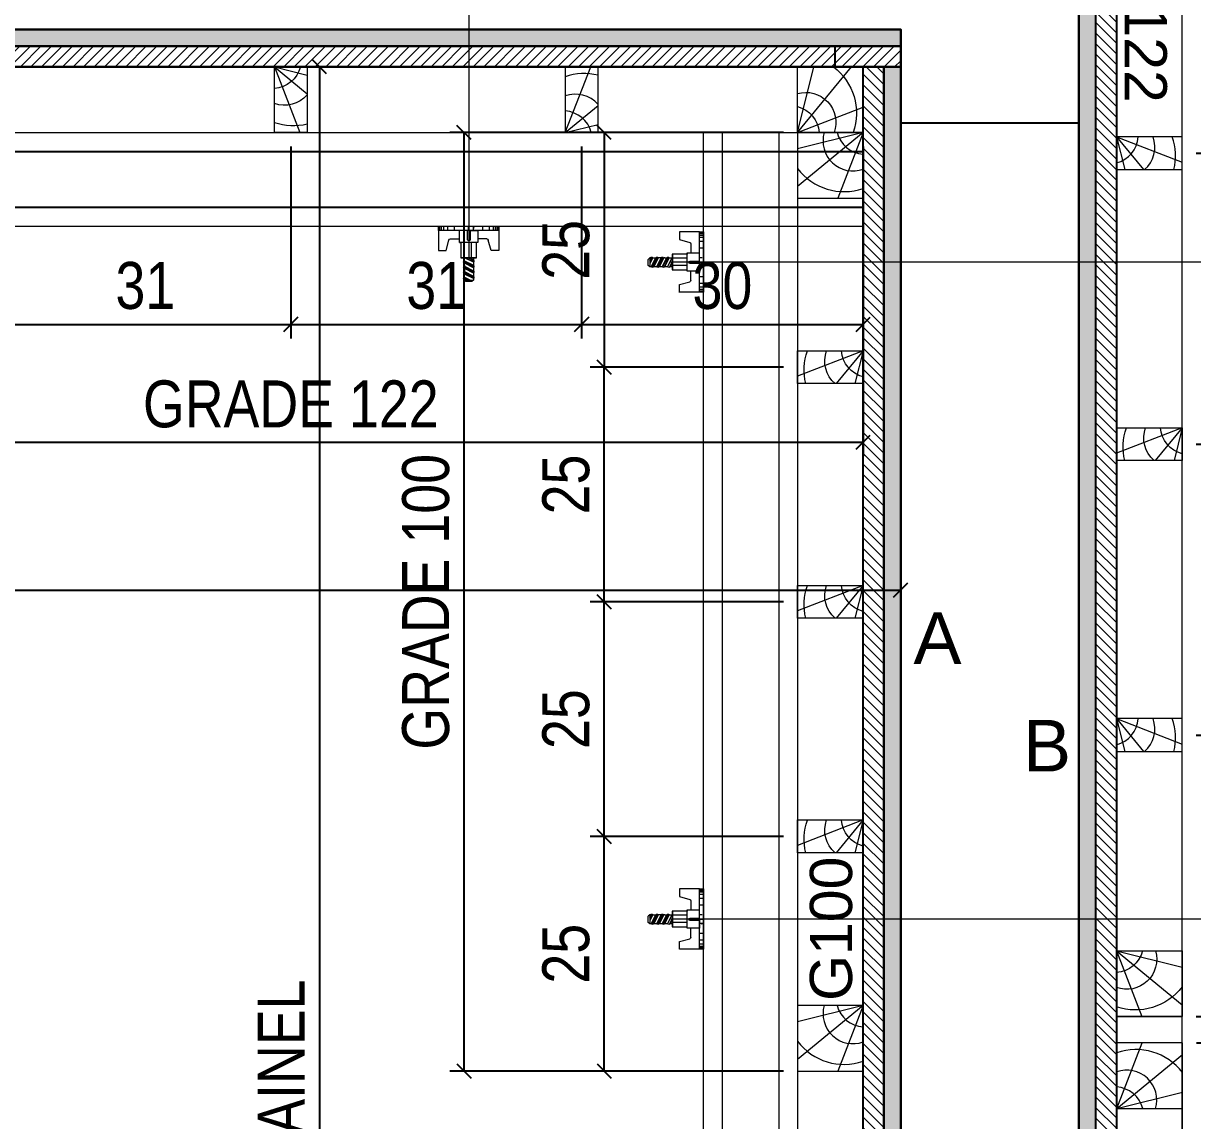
# Model space of a CAD drawing. Extents: x 2102 to 8383, y -13264 to 2718.
# Drawn here: x 4491.3 to 4740.5, y -122.3 to 111.5 of the extents above; entities that cross this region are included whole.
import ezdxf
from ezdxf.enums import TextEntityAlignment as Align

# ---------------------------------------------------------------- set-up
doc = ezdxf.new("R2010")
doc.units = 0
for name, color, linetype, lineweight in [('CONCRETO', 251, 'Continuous', 25), ('Hachura', 251, 'Continuous', 9), ('Madeira', 126, 'Continuous', 18), ('Perfil Metálico', 224, 'Continuous', 18), ('Texto Seção', 7, 'Continuous', 15)]:
    doc.layers.add(name, color=color, linetype=linetype, lineweight=lineweight)
for name, color, linetype in [('COTA', 241, 'Continuous'), ('MEIO_PONT', 93, 'Continuous'), ('Painéis', 200, 'Continuous'), ('SARRAFO', 251, 'Continuous'), ('TEXTO_GERAL', 7, 'Continuous')]:
    doc.layers.add(name, color=color, linetype=linetype)
doc.styles.add('ARIAL', font='arial.ttf')
doc.styles.add('COTA TECNICA 2X', font='techl___.ttf', dxfattribs={"height": 10})
doc.styles.add('SANSSERIF', font='sas_____.pfb')
doc.dimstyles.new('SECAO PILAR', dxfattribs={"dimtxt": 10, "dimasz": 3, "dimexe": 3, "dimexo": 3, "dimgap": 3, "dimtad": 1, "dimdec": 1, "dimlfac": 0.5, "dimzin": 12, "dimdsep": 46, "dimtxsty": 'COTA TECNICA 2X', "dimblk1": 'OBLIQUE', "dimblk2": 'OBLIQUE', "dimsah": 1, "dimcen": 0.9, "dimclrd": 256, "dimclre": 256, "dimclrt": 256, "dimadec": 1, "dimazin": 3, "dimtfac": 1, "dimtdec": 1, "dimtmove": 0, "dimatfit": 3, "dimfxl": 1, "dimtolj": 1, "dimtzin": 12, "dimarcsym": 0})
pattern_1 = [(315, (28258.4976, -9206.6914), (1.12253202, 1.12253202), [])]

# ---------------------------------------------------------------- blocks, each defined once
blk = doc.blocks.new('_Oblique')
at = {"color": 0, "linetype": 'ByBlock', "lineweight": -2}
blk.add_line((-0.5, -0.5), (0.5, 0.5), dxfattribs=at)
blk = doc.blocks.new('*D1209')
at = {"layer": 'COTA', "lineweight": -2, "transparency": 16777216}
for p, q in [((4018.28, 99.26), (4018.28, -12.23)), ((4678.28, 99.26), (4678.28, -12.23)), ((4018.28, -9.23), (4678.28, -9.23))]:
    blk.add_line(p, q, dxfattribs=at)
at = {"layer": 'Defpoints', "color": 0, "transparency": 16777216}
for p in [(4018.28, 102.26), (4678.28, 102.26), (4678.28, -9.23)]:
    blk.add_point(p, dxfattribs=at)
at = {"layer": 'COTA', "lineweight": -2, "transparency": 16777216, "xscale": 3, "yscale": 3, "zscale": 3, "rotation": 180}
blk.add_blockref('_Oblique', (4018.28, -9.23), dxfattribs=at)
at = {"layer": 'COTA', "lineweight": -2, "transparency": 16777216, "xscale": 3, "yscale": 3, "zscale": 3}
blk.add_blockref('_Oblique', (4678.28, -9.23), dxfattribs=at)
at = {"layer": 'COTA', "transparency": 16777216, "insert": (4267.28, -1.01), "char_height": 10, "attachment_point": 5, "style": 'COTA TECNICA 2X'}
blk.add_mtext('\\A1;330 PAINEL', dxfattribs=at)
blk = doc.blocks.new('*D1210')
at = {"layer": 'COTA', "lineweight": -2, "transparency": 16777216}
for p, q in [((4727.28, 148.26), (4862.36, 148.26)), ((4859.36, -349.74), (4859.36, 148.26)), ((4727.32, -349.74), (4862.36, -349.74))]:
    blk.add_line(p, q, dxfattribs=at)
at = {"layer": 'Defpoints', "color": 0, "transparency": 16777216}
for p in [(4724.28, 148.26), (4859.36, 148.26), (4724.32, -349.74)]:
    blk.add_point(p, dxfattribs=at)
at = {"layer": 'COTA', "lineweight": -2, "transparency": 16777216, "xscale": 3, "yscale": 3, "zscale": 3}
for p, rotation in [((4859.36, 148.26), 90), ((4859.36, -349.74), 270)]:
    blk.add_blockref('_Oblique', p, dxfattribs=dict(at, rotation=rotation))
at = {"layer": 'COTA', "transparency": 16777216, "insert": (4851.25, -100.74), "char_height": 10, "attachment_point": 5, "rotation": 90, "style": 'COTA TECNICA 2X'}
blk.add_mtext('\\A1;249 PAINEL', dxfattribs=at)
blk = doc.blocks.new('*D1211')
at = {"layer": 'COTA', "lineweight": -2, "transparency": 16777216}
for p, q in [((4675.28, 102.26), (4551.41, 102.26)), ((4554.41, 102.26), (4554.41, -349.74)), ((4675.28, -349.74), (4551.41, -349.74))]:
    blk.add_line(p, q, dxfattribs=at)
at = {"layer": 'Defpoints', "color": 0, "transparency": 16777216}
for p in [(4678.28, 102.26), (4554.41, -349.74), (4678.28, -349.74)]:
    blk.add_point(p, dxfattribs=at)
at = {"layer": 'COTA', "lineweight": -2, "transparency": 16777216, "xscale": 3, "yscale": 3, "zscale": 3}
for p, rotation in [((4554.41, 102.26), 90), ((4554.41, -349.74), 270)]:
    blk.add_blockref('_Oblique', p, dxfattribs=dict(at, rotation=rotation))
at = {"layer": 'COTA', "transparency": 16777216, "insert": (4546.3, -123.74), "char_height": 10, "attachment_point": 5, "rotation": 90, "style": 'COTA TECNICA 2X'}
blk.add_mtext('\\A1;226 PAINEL', dxfattribs=at)
blk = doc.blocks.new('PONTALETE')
at = {"layer": 'Madeira'}
for q in [(2.71, 7), (7, 5.76), (7, 1.74)]:
    blk.add_line((0, 0), q, dxfattribs=at)
blk.add_lwpolyline([(0, 0), (7, 0), (7, 7), (0, 7)], close=True, dxfattribs=at)
for centre, radius, start, end in [((2.04, 0.06), 6.23, 37.2818, 109.0913), ((1.09, 0.9), 3.19, 343.603, 109.9847), ((-0.21, -0.78), 3.09, 14.6322, 86.0383)]:
    blk.add_arc(centre, radius, start, end, dxfattribs=at)
blk = doc.blocks.new('MEIO PONTALETE')
at = {"layer": 'Madeira'}
for q in [(2.71, 7), (3.5, 2.88), (3.5, 0.87)]:
    blk.add_line((0, 0), q, dxfattribs=at)
blk.add_lwpolyline([(0, 0), (3.5, 0), (3.5, 7), (0, 7)], close=True, dxfattribs=at)
for centre, radius, start, end in [((2.04, 0.06), 6.23, 76.4499, 109.0913), ((1.09, 0.9), 3.19, 40.9063, 109.9847), ((-0.21, -0.78), 3.09, 14.6322, 86.0383)]:
    blk.add_arc(centre, radius, start, end, dxfattribs=at)
blk = doc.blocks.new('*D529')
at = {"layer": 'COTA', "lineweight": -2, "transparency": 16777216}
for p, q in [((4486.28, 85.26), (4486.28, 44.39)), ((4548.28, 85.26), (4548.28, 44.39)), ((4486.28, 47.39), (4548.28, 47.39))]:
    blk.add_line(p, q, dxfattribs=at)
at = {"layer": 'Defpoints', "color": 0, "transparency": 16777216}
for p in [(4486.28, 88.26), (4548.28, 88.26), (4548.28, 47.39)]:
    blk.add_point(p, dxfattribs=at)
at = {"layer": 'COTA', "lineweight": -2, "transparency": 16777216, "xscale": 3, "yscale": 3, "zscale": 3, "rotation": 180}
blk.add_blockref('_Oblique', (4486.28, 47.39), dxfattribs=at)
at = {"layer": 'COTA', "lineweight": -2, "transparency": 16777216, "xscale": 3, "yscale": 3, "zscale": 3}
blk.add_blockref('_Oblique', (4548.28, 47.39), dxfattribs=at)
at = {"layer": 'COTA', "transparency": 16777216, "insert": (4517.28, 55.61), "char_height": 10, "attachment_point": 5, "style": 'COTA TECNICA 2X'}
blk.add_mtext('\\A1;31', dxfattribs=at)
blk = doc.blocks.new('*D530')
at = {"layer": 'COTA', "lineweight": -2, "transparency": 16777216}
for p, q in [((4548.28, 85.26), (4548.28, 44.39)), ((4610.28, 85.26), (4610.28, 44.39)), ((4548.28, 47.39), (4610.28, 47.39))]:
    blk.add_line(p, q, dxfattribs=at)
at = {"layer": 'Defpoints', "color": 0, "transparency": 16777216}
for p in [(4548.28, 88.26), (4610.28, 88.26), (4610.28, 47.39)]:
    blk.add_point(p, dxfattribs=at)
at = {"layer": 'COTA', "lineweight": -2, "transparency": 16777216, "xscale": 3, "yscale": 3, "zscale": 3, "rotation": 180}
blk.add_blockref('_Oblique', (4548.28, 47.39), dxfattribs=at)
at = {"layer": 'COTA', "lineweight": -2, "transparency": 16777216, "xscale": 3, "yscale": 3, "zscale": 3}
blk.add_blockref('_Oblique', (4610.28, 47.39), dxfattribs=at)
at = {"layer": 'COTA', "transparency": 16777216, "insert": (4579.28, 55.61), "char_height": 10, "attachment_point": 5, "style": 'COTA TECNICA 2X'}
blk.add_mtext('\\A1;31', dxfattribs=at)
blk = doc.blocks.new('*D531')
at = {"layer": 'COTA', "lineweight": -2, "transparency": 16777216}
for p, q in [((4610.28, 85.26), (4610.28, 44.39)), ((4670.28, 85.26), (4670.28, 44.39)), ((4610.28, 47.39), (4670.28, 47.39))]:
    blk.add_line(p, q, dxfattribs=at)
at = {"layer": 'Defpoints', "color": 0, "transparency": 16777216}
for p in [(4610.28, 88.26), (4670.28, 88.26), (4670.28, 47.39)]:
    blk.add_point(p, dxfattribs=at)
at = {"layer": 'COTA', "lineweight": -2, "transparency": 16777216, "xscale": 3, "yscale": 3, "zscale": 3, "rotation": 180}
blk.add_blockref('_Oblique', (4610.28, 47.39), dxfattribs=at)
at = {"layer": 'COTA', "lineweight": -2, "transparency": 16777216, "xscale": 3, "yscale": 3, "zscale": 3}
blk.add_blockref('_Oblique', (4670.28, 47.39), dxfattribs=at)
at = {"layer": 'COTA', "transparency": 16777216, "insert": (4640.28, 55.61), "char_height": 10, "attachment_point": 5, "style": 'COTA TECNICA 2X'}
blk.add_mtext('\\A1;30', dxfattribs=at)
blk = doc.blocks.new('*D532')
at = {"layer": 'COTA', "lineweight": -2, "transparency": 16777216}
for p, q in [((4426.28, 85.26), (4426.28, 19.27)), ((4670.28, 85.26), (4670.28, 19.27)), ((4426.28, 22.27), (4670.28, 22.27))]:
    blk.add_line(p, q, dxfattribs=at)
at = {"layer": 'Defpoints', "color": 0, "transparency": 16777216}
for p in [(4426.28, 88.26), (4670.28, 88.26), (4670.28, 22.27)]:
    blk.add_point(p, dxfattribs=at)
at = {"layer": 'COTA', "lineweight": -2, "transparency": 16777216, "xscale": 3, "yscale": 3, "zscale": 3, "rotation": 180}
blk.add_blockref('_Oblique', (4426.28, 22.27), dxfattribs=at)
at = {"layer": 'COTA', "lineweight": -2, "transparency": 16777216, "xscale": 3, "yscale": 3, "zscale": 3}
blk.add_blockref('_Oblique', (4670.28, 22.27), dxfattribs=at)
at = {"layer": 'COTA', "transparency": 16777216, "insert": (4548.28, 30.37), "char_height": 10, "attachment_point": 5, "style": 'COTA TECNICA 2X'}
blk.add_mtext('\\A1;GRADE 122', dxfattribs=at)
blk = doc.blocks.new('*D536')
at = {"layer": 'COTA', "lineweight": -2, "transparency": 16777216}
for p, q in [((4741.32, -105.74), (4782.19, -105.74)), ((4779.19, -165.74), (4779.19, -105.74)), ((4741.32, -165.74), (4782.19, -165.74))]:
    blk.add_line(p, q, dxfattribs=at)
at = {"layer": 'Defpoints', "color": 0, "transparency": 16777216}
for p in [(4738.32, -105.74), (4779.19, -105.74), (4738.32, -165.74)]:
    blk.add_point(p, dxfattribs=at)
at = {"layer": 'COTA', "lineweight": -2, "transparency": 16777216, "xscale": 3, "yscale": 3, "zscale": 3}
for p, rotation in [((4779.19, -105.74), 90), ((4779.19, -165.74), 270)]:
    blk.add_blockref('_Oblique', p, dxfattribs=dict(at, rotation=rotation))
at = {"layer": 'COTA', "transparency": 16777216, "insert": (4770.97, -135.74), "char_height": 10, "attachment_point": 5, "rotation": 90, "style": 'COTA TECNICA 2X'}
blk.add_mtext('\\A1;30', dxfattribs=at)
blk = doc.blocks.new('*D537')
at = {"layer": 'COTA', "lineweight": -2, "transparency": 16777216}
for p, q in [((4741.32, -105.74), (4807.31, -105.74)), ((4804.31, -349.74), (4804.31, -105.74)), ((4741.32, -349.74), (4807.31, -349.74))]:
    blk.add_line(p, q, dxfattribs=at)
at = {"layer": 'Defpoints', "color": 0, "transparency": 16777216}
for p in [(4738.32, -105.74), (4804.31, -105.74), (4738.32, -349.74)]:
    blk.add_point(p, dxfattribs=at)
at = {"layer": 'COTA', "lineweight": -2, "transparency": 16777216, "xscale": 3, "yscale": 3, "zscale": 3}
for p, rotation in [((4804.31, -105.74), 90), ((4804.31, -349.74), 270)]:
    blk.add_blockref('_Oblique', p, dxfattribs=dict(at, rotation=rotation))
at = {"layer": 'COTA', "transparency": 16777216, "insert": (4796.21, -227.74), "char_height": 10, "attachment_point": 5, "rotation": 90, "style": 'COTA TECNICA 2X'}
blk.add_mtext('\\A1;GRADE 122', dxfattribs=at)
blk = doc.blocks.new('*D538')
at = {"layer": 'COTA', "lineweight": -2, "transparency": 16777216}
for p, q in [((4741.28, -40.14), (4782.15, -40.14)), ((4779.15, -100.14), (4779.15, -40.14)), ((4741.28, -100.14), (4782.15, -100.14))]:
    blk.add_line(p, q, dxfattribs=at)
at = {"layer": 'Defpoints', "color": 0, "transparency": 16777216}
for p in [(4738.28, -40.14), (4779.15, -40.14), (4738.28, -100.14)]:
    blk.add_point(p, dxfattribs=at)
at = {"layer": 'COTA', "lineweight": -2, "transparency": 16777216, "xscale": 3, "yscale": 3, "zscale": 3}
for p, rotation in [((4779.15, -40.14), 90), ((4779.15, -100.14), 270)]:
    blk.add_blockref('_Oblique', p, dxfattribs=dict(at, rotation=rotation))
at = {"layer": 'COTA', "transparency": 16777216, "insert": (4770.93, -70.14), "char_height": 10, "attachment_point": 5, "rotation": 90, "style": 'COTA TECNICA 2X'}
blk.add_mtext('\\A1;30', dxfattribs=at)
blk = doc.blocks.new('*D539')
at = {"layer": 'COTA', "lineweight": -2, "transparency": 16777216}
for p, q in [((4741.28, 21.86), (4782.15, 21.86)), ((4779.15, -40.14), (4779.15, 21.86)), ((4741.28, -40.14), (4782.15, -40.14))]:
    blk.add_line(p, q, dxfattribs=at)
at = {"layer": 'Defpoints', "color": 0, "transparency": 16777216}
for p in [(4738.28, 21.86), (4779.15, 21.86), (4738.28, -40.14)]:
    blk.add_point(p, dxfattribs=at)
at = {"layer": 'COTA', "lineweight": -2, "transparency": 16777216, "xscale": 3, "yscale": 3, "zscale": 3}
for p, rotation in [((4779.15, 21.86), 90), ((4779.15, -40.14), 270)]:
    blk.add_blockref('_Oblique', p, dxfattribs=dict(at, rotation=rotation))
at = {"layer": 'COTA', "transparency": 16777216, "insert": (4770.93, -9.14), "char_height": 10, "attachment_point": 5, "rotation": 90, "style": 'COTA TECNICA 2X'}
blk.add_mtext('\\A1;31', dxfattribs=at)
blk = doc.blocks.new('*D540')
at = {"layer": 'COTA', "lineweight": -2, "transparency": 16777216}
for p, q in [((4741.28, 83.86), (4782.15, 83.86)), ((4779.15, 21.86), (4779.15, 83.86)), ((4741.28, 21.86), (4782.15, 21.86))]:
    blk.add_line(p, q, dxfattribs=at)
at = {"layer": 'Defpoints', "color": 0, "transparency": 16777216}
for p in [(4738.28, 83.86), (4779.15, 83.86), (4738.28, 21.86)]:
    blk.add_point(p, dxfattribs=at)
at = {"layer": 'COTA', "lineweight": -2, "transparency": 16777216, "xscale": 3, "yscale": 3, "zscale": 3}
for p, rotation in [((4779.15, 83.86), 90), ((4779.15, 21.86), 270)]:
    blk.add_blockref('_Oblique', p, dxfattribs=dict(at, rotation=rotation))
at = {"layer": 'COTA', "transparency": 16777216, "insert": (4770.93, 52.86), "char_height": 10, "attachment_point": 5, "rotation": 90, "style": 'COTA TECNICA 2X'}
blk.add_mtext('\\A1;31', dxfattribs=at)
blk = doc.blocks.new('*D541')
at = {"layer": 'COTA', "lineweight": -2, "transparency": 16777216}
for p, q in [((4741.28, 143.86), (4782.15, 143.86)), ((4779.15, 83.86), (4779.15, 143.86)), ((4741.28, 83.86), (4782.15, 83.86))]:
    blk.add_line(p, q, dxfattribs=at)
at = {"layer": 'Defpoints', "color": 0, "transparency": 16777216}
for p in [(4738.28, 143.86), (4779.15, 143.86), (4738.28, 83.86)]:
    blk.add_point(p, dxfattribs=at)
at = {"layer": 'COTA', "lineweight": -2, "transparency": 16777216, "xscale": 3, "yscale": 3, "zscale": 3}
for p, rotation in [((4779.15, 143.86), 90), ((4779.15, 83.86), 270)]:
    blk.add_blockref('_Oblique', p, dxfattribs=dict(at, rotation=rotation))
at = {"layer": 'COTA', "transparency": 16777216, "insert": (4770.93, 113.86), "char_height": 10, "attachment_point": 5, "rotation": 90, "style": 'COTA TECNICA 2X'}
blk.add_mtext('\\A1;30', dxfattribs=at)
blk = doc.blocks.new('*D542')
at = {"layer": 'COTA', "lineweight": -2, "transparency": 16777216}
for p, q in [((4741.28, 143.86), (4807.27, 143.86)), ((4804.27, -100.14), (4804.27, 143.86)), ((4741.28, -100.14), (4807.27, -100.14))]:
    blk.add_line(p, q, dxfattribs=at)
at = {"layer": 'Defpoints', "color": 0, "transparency": 16777216}
for p in [(4738.28, 143.86), (4804.27, 143.86), (4738.28, -100.14)]:
    blk.add_point(p, dxfattribs=at)
at = {"layer": 'COTA', "lineweight": -2, "transparency": 16777216, "xscale": 3, "yscale": 3, "zscale": 3}
for p, rotation in [((4804.27, 143.86), 90), ((4804.27, -100.14), 270)]:
    blk.add_blockref('_Oblique', p, dxfattribs=dict(at, rotation=rotation))
at = {"layer": 'COTA', "transparency": 16777216, "insert": (4796.17, 21.86), "char_height": 10, "attachment_point": 5, "rotation": 90, "style": 'COTA TECNICA 2X'}
blk.add_mtext('\\A1;GRADE 122', dxfattribs=at)
blk = doc.blocks.new('*D1221')
at = {"layer": 'COTA', "linetype": 'ByBlock', "lineweight": -2, "transparency": 16777216}
for p, q in [((4653.28, -61.74), (4612.07, -61.74)), ((4615.07, -111.74), (4615.07, -61.74)), ((4653.28, -111.74), (4612.07, -111.74))]:
    blk.add_line(p, q, dxfattribs=at)
at = {"layer": 'Defpoints', "color": 0, "linetype": 'ByBlock', "transparency": 16777216}
for p in [(4615.07, -61.74), (4656.28, -61.74), (4656.28, -111.74)]:
    blk.add_point(p, dxfattribs=at)
at = {"layer": 'COTA', "linetype": 'ByBlock', "lineweight": -2, "transparency": 16777216, "xscale": 3, "yscale": 3, "zscale": 3}
for p, rotation in [((4615.07, -61.74), 90), ((4615.07, -111.74), 270)]:
    blk.add_blockref('_Oblique', p, dxfattribs=dict(at, rotation=rotation))
at = {"layer": 'COTA', "linetype": 'ByBlock', "transparency": 16777216, "insert": (4606.96, -86.74), "char_height": 10, "attachment_point": 5, "rotation": 90, "style": 'COTA TECNICA 2X'}
blk.add_mtext('\\A1;25', dxfattribs=at)
blk = doc.blocks.new('*D1222')
at = {"layer": 'COTA', "linetype": 'ByBlock', "lineweight": -2, "transparency": 16777216}
for p, q in [((4653.28, -11.74), (4612.07, -11.74)), ((4615.07, -61.74), (4615.07, -11.74)), ((4653.28, -61.74), (4612.07, -61.74))]:
    blk.add_line(p, q, dxfattribs=at)
at = {"layer": 'Defpoints', "color": 0, "linetype": 'ByBlock', "transparency": 16777216}
for p in [(4615.07, -11.74), (4656.28, -11.74), (4656.28, -61.74)]:
    blk.add_point(p, dxfattribs=at)
at = {"layer": 'COTA', "linetype": 'ByBlock', "lineweight": -2, "transparency": 16777216, "xscale": 3, "yscale": 3, "zscale": 3}
for p, rotation in [((4615.07, -11.74), 90), ((4615.07, -61.74), 270)]:
    blk.add_blockref('_Oblique', p, dxfattribs=dict(at, rotation=rotation))
at = {"layer": 'COTA', "linetype": 'ByBlock', "transparency": 16777216, "insert": (4606.96, -36.74), "char_height": 10, "attachment_point": 5, "rotation": 90, "style": 'COTA TECNICA 2X'}
blk.add_mtext('\\A1;25', dxfattribs=at)
blk = doc.blocks.new('*D1223')
at = {"layer": 'COTA', "linetype": 'ByBlock', "lineweight": -2, "transparency": 16777216}
for p, q in [((4653.28, 38.26), (4612.07, 38.26)), ((4615.07, -11.74), (4615.07, 38.26)), ((4653.28, -11.74), (4612.07, -11.74))]:
    blk.add_line(p, q, dxfattribs=at)
at = {"layer": 'Defpoints', "color": 0, "linetype": 'ByBlock', "transparency": 16777216}
for p in [(4615.07, 38.26), (4656.28, 38.26), (4656.28, -11.74)]:
    blk.add_point(p, dxfattribs=at)
at = {"layer": 'COTA', "linetype": 'ByBlock', "lineweight": -2, "transparency": 16777216, "xscale": 3, "yscale": 3, "zscale": 3}
for p, rotation in [((4615.07, 38.26), 90), ((4615.07, -11.74), 270)]:
    blk.add_blockref('_Oblique', p, dxfattribs=dict(at, rotation=rotation))
at = {"layer": 'COTA', "linetype": 'ByBlock', "transparency": 16777216, "insert": (4606.96, 13.26), "char_height": 10, "attachment_point": 5, "rotation": 90, "style": 'COTA TECNICA 2X'}
blk.add_mtext('\\A1;25', dxfattribs=at)
blk = doc.blocks.new('*D1224')
at = {"layer": 'COTA', "linetype": 'ByBlock', "lineweight": -2, "transparency": 16777216}
for p, q in [((4653.28, 88.26), (4612.07, 88.26)), ((4615.07, 88.26), (4615.07, 38.26)), ((4653.28, 38.26), (4612.07, 38.26))]:
    blk.add_line(p, q, dxfattribs=at)
at = {"layer": 'Defpoints', "color": 0, "linetype": 'ByBlock', "transparency": 16777216}
for p in [(4656.28, 88.26), (4615.07, 38.26), (4656.28, 38.26)]:
    blk.add_point(p, dxfattribs=at)
at = {"layer": 'COTA', "linetype": 'ByBlock', "lineweight": -2, "transparency": 16777216, "xscale": 3, "yscale": 3, "zscale": 3}
for p, rotation in [((4615.07, 88.26), 90), ((4615.07, 38.26), 270)]:
    blk.add_blockref('_Oblique', p, dxfattribs=dict(at, rotation=rotation))
at = {"layer": 'COTA', "linetype": 'ByBlock', "transparency": 16777216, "insert": (4606.96, 63.26), "char_height": 10, "attachment_point": 5, "rotation": 90, "style": 'COTA TECNICA 2X'}
blk.add_mtext('\\A1;25', dxfattribs=at)
blk = doc.blocks.new('C')
at = {"layer": 'Hachura', "color": 0}
for p, q in [((0, 3.22), (0, -3.22)), ((0.45, 3.22), (0, 3.22)), ((0.46, 3.16), (0, 3.16)), ((0.46, 3.05), (0, 3.05)), ((0.46, 2.88), (0, 2.88)), ((0, 2.75), (0, -1.16)), ((0.46, 2.65), (0, 2.65)), ((0.45, -3.23), (0.45, 3.22)), ((0.45, 3.22), (2.58, 3.22)), ((2.58, 3.22), (2.58, 2.39)), ((0.46, 2.23), (0, 2.23)), ((0.46, 1.51), (0, 1.51)), ((1.35, 1.94), (1.35, 0.96)), ((2.58, 2.39), (1.47, 2.09)), ((0.39, 0.49), (0.17, 0.49)), ((1.74, 0.97), (0.45, 0.97)), ((1.45, 0.1), (0.45, 0.1)), ((1.74, -0.97), (1.74, 0.97)), ((1.74, 0.97), (1.74, 0.84)), ((1.74, 0.97), (1.74, 0.84)), ((1.74, 0.84), (3.35, 0.84)), ((3.35, 0.45), (1.74, 0.45)), ((3.32, 0.84), (3.32, -0.84)), ((3.35, 0.84), (3.35, -0.84)), ((3.68, 0.45), (3.35, 0.45)), ((3.84, -0.52), (3.35, 0.45)), ((3.35, 0.06), (3.67, -0.57)), ((3.68, 0.45), (4.16, -0.52)), ((3.72, 0.5), (4.25, -0.57)), ((4.37, -0.55), (3.83, 0.53)), ((4.15, 0.45), (3.93, 0.45)), ((4.42, -0.52), (3.93, 0.45)), ((4.15, 0.45), (4.26, 0.45)), ((4.26, 0.45), (4.74, -0.52)), ((4.3, 0.5), (4.83, -0.57)), ((4.95, -0.55), (4.41, 0.53)), ((4.51, 0.45), (4.84, 0.45)), ((5, -0.52), (4.51, 0.45)), ((4.84, 0.45), (5.32, -0.52)), ((4.88, 0.5), (5.41, -0.57)), ((5.53, -0.55), (4.99, 0.53)), ((5.58, -0.52), (5.09, 0.45)), ((5.42, 0.45), (5.09, 0.45)), ((5.58, -0.52), (5.09, 0.45)), ((5.42, 0.45), (5.74, -0.19)), ((5.46, 0.5), (5.74, -0.07)), ((5.74, 0.19), (5.57, 0.53)), ((5.74, 0.32), (5.68, 0.45)), ((5.68, 0.45), (5.74, 0.45)), ((5.74, 0.45), (5.9, 0.29)), ((5.74, 0.45), (5.74, -0.52)), ((5.9, -0.36), (5.9, 0.29)), ((0.45, 0), (0, 0)), ((0.08, -0.48), (0.29, -0.48)), ((0.29, -0.48), (0.4, -0.48)), ((0.45, 0), (0.45, -0.97)), ((0.45, -0.16), (1.45, -0.16)), ((0.45, -0.65), (0.45, -0.32)), ((0.45, -3.23), (0.45, -0.65)), ((0.45, -0.97), (1.74, -0.97)), ((1.35, -1.94), (1.35, -0.97)), ((3.35, -0.32), (1.74, -0.32)), ((3.35, -0.84), (1.74, -0.84)), ((3.35, -0.07), (3.58, -0.52)), ((3.35, -0.52), (3.58, -0.52)), ((3.84, -0.52), (4.16, -0.52)), ((4.42, -0.52), (4.74, -0.52)), ((4.63, -0.52), (4.74, -0.52)), ((5, -0.52), (5.32, -0.52)), ((5.58, -0.52), (5.74, -0.52)), ((5.74, -0.52), (5.9, -0.36)), ((5.74, -0.52), (5.74, -0.52)), ((0.46, -1.52), (0, -1.52)), ((0.46, -2.23), (0, -2.23)), ((2.58, -2.39), (1.47, -2.1)), ((2.58, -3.23), (2.58, -2.39)), ((0.46, -2.65), (0, -2.65)), ((0.46, -2.88), (0, -2.88)), ((0.46, -3.05), (0, -3.05)), ((0.46, -3.16), (0, -3.16)), ((0, -3.22), (2.57, -3.22))]:
    blk.add_line(p, q, dxfattribs=at)
for centre, radius, start, end in [((1.52, 1.94), 0.161, 104.7436, 180), ((1.44, -0.03), 0.129, 272.695, 87.305), ((3.81, 0.39), 0.143, 25.5688, 154.4312), ((4.39, 0.39), 0.143, 25.5688, 154.4312), ((4.97, 0.39), 0.143, 25.5688, 154.4312), ((5.55, 0.39), 0.143, 25.5688, 154.4312), ((0.17, -0.37), 0.174, 221.744, 317.8592), ((3.71, -0.4), 0.174, 222.1408, 318.256), ((4.29, -0.4), 0.174, 222.1408, 318.256), ((4.87, -0.4), 0.174, 222.1408, 318.256), ((5.45, -0.4), 0.174, 222.1408, 318.256), ((5.61, -0.4), 0.174, 317.8592, 318.256), ((1.52, -1.94), 0.161, 180, 255.2564)]:
    blk.add_arc(centre, radius, start, end, dxfattribs=at)
blk = doc.blocks.new('*D513')
at = {"layer": 'COTA', "lineweight": -2, "transparency": 16777216}
for p, q in [((4653.28, 88.26), (4582.2, 88.26)), ((4585.2, 88.26), (4585.2, -111.74)), ((4653.28, -111.74), (4582.2, -111.74))]:
    blk.add_line(p, q, dxfattribs=at)
at = {"layer": 'Defpoints', "color": 0, "transparency": 16777216}
for p in [(4656.28, 88.26), (4585.2, -111.74), (4656.28, -111.74)]:
    blk.add_point(p, dxfattribs=at)
at = {"layer": 'COTA', "lineweight": -2, "transparency": 16777216, "xscale": 3, "yscale": 3, "zscale": 3}
for p, rotation in [((4585.2, 88.26), 90), ((4585.2, -111.74), 270)]:
    blk.add_blockref('_Oblique', p, dxfattribs=dict(at, rotation=rotation))
at = {"layer": 'COTA', "transparency": 16777216, "insert": (4577.09, -11.74), "char_height": 10, "attachment_point": 5, "rotation": 90, "style": 'COTA TECNICA 2X'}
blk.add_mtext('\\A1;GRADE 100', dxfattribs=at)

msp = doc.modelspace()

# ---------------------------------------------------------------- hatches: boundary and pattern name
at = {"layer": 'Hachura'}
h = msp.add_hatch(color=256, dxfattribs=at)
h.dxf.hatch_style = 1
h.paths.add_polyline_path([(4716.28, 148.26), (4716.28, -349.74), (4719.88, -349.74), (4719.88, 148.26)])
h = msp.add_hatch(dxfattribs=at)
h.set_pattern_fill('ANSI31', color=256, scale=0.5, angle=270, style=0)
h.set_pattern_definition(pattern_1)
h.paths.add_polyline_path([(4719.88, 148.26), (4724.28, 148.26), (4724.28, -349.74), (4719.88, -349.74)])
h = msp.add_hatch(color=256, dxfattribs=at)
h.dxf.hatch_style = 1
h.paths.add_polyline_path([(4018.28, 110.26), (4678.28, 110.26), (4678.28, 106.66), (4018.28, 106.66)])
h = msp.add_hatch(dxfattribs=at)
h.set_pattern_fill('ANSI31', color=256, scale=0.5, angle=360, style=0)
h.set_pattern_definition([(45, (14562.6413, 22998.0686), (-1.12253202, 1.12253202), [])])
h.paths.add_polyline_path([(4018.28, 106.66), (4018.28, 102.26), (4678.28, 102.26), (4678.28, 106.66)])
h = msp.add_hatch(dxfattribs=at)
h.set_pattern_fill('ANSI31', color=256, scale=0.5, angle=270, style=0)
h.set_pattern_definition(pattern_1)
h.paths.add_polyline_path([(4674.68, 102.26), (4670.28, 102.26), (4670.28, -349.74), (4674.68, -349.74)])
h = msp.add_hatch(color=256, dxfattribs=at)
h.dxf.hatch_style = 1
h.paths.add_polyline_path([(4678.28, 102.26), (4678.28, -349.74), (4674.68, -349.74), (4674.68, 102.26)])

# ---------------------------------------------------------------- linework, layer by layer
at = {"layer": 'CONCRETO', "color": 2}
msp.add_lwpolyline([(4716.28, -327.74), (4678.28, -327.74), (4678.28, 110.26), (4040.28, 110.26), (4040.28, 148.26), (4716.28, 148.26)], close=True, dxfattribs=at)
at = {"layer": 'Hachura'}
for p, q in [((4586.19, 201.09), (4586.2, 61.29)), ((4769.05, 60.66), (4629.25, 60.65)), ((4769.06, -79.34), (4629.26, -79.35))]:
    msp.add_line(p, q, dxfattribs=at)
at = {"layer": 'Madeira'}
for points in [[(4738.28, 143.86), (4724.28, 143.86), (4724.28, -100.14), (4738.28, -100.14)], [(4426.28, 102.26), (4426.28, 88.26), (4670.28, 88.26), (4670.28, 102.26)], [(4656.28, -111.74), (4670.28, -111.74), (4670.28, 88.26), (4656.28, 88.26)], [(4738.32, -105.74), (4724.32, -105.74), (4724.32, -349.74), (4738.32, -349.74)]]:
    msp.add_lwpolyline(points, close=True, dxfattribs=at)
at = {"layer": 'Painéis', "linetype": 'ByBlock'}
msp.add_line((4716.28, 90.26), (4678.28, 90.26), dxfattribs=at)
at = {"layer": 'Painéis'}
for points in [[(4716.28, 148.26), (4716.28, -349.74), (4719.88, -349.74), (4719.88, 148.26)], [(4018.28, 110.26), (4678.28, 110.26), (4678.28, 106.66), (4018.28, 106.66)], [(4678.28, 102.26), (4678.28, -349.74), (4674.68, -349.74), (4674.68, 102.26)]]:
    msp.add_lwpolyline(points, close=True, dxfattribs=at)
at = {"layer": 'Perfil Metálico'}
for points in [[(4738.28, 196.17), (4758.28, 196.17), (4758.28, -374.11), (4738.28, -374.11)], [(3986.34, 68.26), (3986.34, 88.26), (4670.28, 88.26), (4670.28, 68.26)], [(4636.28, 88.26), (4656.28, 88.26), (4656.28, -374.11), (4636.28, -374.11)], [(4652.28, -374.11), (4640.28, -374.11), (4640.28, 88.26), (4652.28, 88.26)]]:
    msp.add_lwpolyline(points, close=True, dxfattribs=at)
at = {"layer": 'SARRAFO'}
for p, q in [((4724.28, 148.26), (4724.32, -349.74)), ((4664.28, 102.26), (4664.28, 106.66))]:
    msp.add_line(p, q, dxfattribs=at)
msp.add_lwpolyline([(4724.32, -349.74), (4716.28, -349.74), (4716.28, 148.26), (4724.28, 148.26)], dxfattribs=at)
for points in [[(4678.28, 102.26), (4018.28, 102.26), (4018.28, 106.66), (4678.28, 106.66)], [(4678.28, 102.26), (4678.28, 106.66), (4018.28, 106.66), (4018.28, 102.26)], [(4674.68, 102.26), (4674.68, -349.74), (4670.28, -349.74), (4670.28, 102.26)], [(4670.28, 84.26), (4670.28, 72.26), (3986.34, 72.26), (3986.34, 84.26)]]:
    msp.add_lwpolyline(points, close=True, dxfattribs=at)

# ---------------------------------------------------------------- block references
at = {"layer": 'Hachura', "linetype": 'Continuous', "xscale": -2, "yscale": 2, "zscale": 2, "rotation": 90}
msp.add_blockref('C', (4586.18, 68.3), dxfattribs=at)
at = {"layer": 'Hachura', "linetype": 'Continuous', "xscale": -2, "yscale": 2, "zscale": 2}
for p in [(4636.28, 60.66), (4636.28, -79.34)]:
    msp.add_blockref('C', p, dxfattribs=at)
at = {"layer": 'Madeira'}
for name, p, xscale, yscale, zscale, rotation in [('MEIO PONTALETE', (4544.78, 102.26), -1.999999997962732, 1.999999997962732, 1.999999997962732, 180), ('PONTALETE', (4656.28, 88.26), -2, 2, 2, 270), ('MEIO PONTALETE', (4724.28, 87.36), 1.999999997962732, 1.999999997962732, 1.999999997962732, 270), ('MEIO PONTALETE', (4738.28, 25.36), -1.999999997962732, 1.999999997962732, 1.999999997962732, 90), ('MEIO PONTALETE', (4724.28, -36.64), 1.999999997962732, 1.999999997962732, 1.999999997962732, 270), ('PONTALETE', (4724.28, -86.14), -2, 2, 2, 180)]:
    msp.add_blockref(name, p, dxfattribs=dict(at, xscale=xscale, yscale=yscale, zscale=zscale, rotation=rotation))
for name, p, xscale, yscale, zscale in [('MEIO PONTALETE', (4606.78, 88.26), 1.999999997962732, 1.999999997962732, 1.999999997962732), ('PONTALETE', (4724.32, -119.74), 2, 2, 2)]:
    msp.add_blockref(name, p, dxfattribs=dict(at, xscale=xscale, yscale=yscale, zscale=zscale))
at = {"layer": 'MEIO_PONT'}
for name, p, xscale, yscale, zscale, rotation in [('PONTALETE', (4670.28, 88.26), 2, 2, 2, 180), ('MEIO PONTALETE', (4670.28, 41.76), -1.999999997962732, 1.999999997962732, 1.999999997962732, 90), ('MEIO PONTALETE', (4670.28, -8.24), -1.999999997962732, 1.999999997962732, 1.999999997962732, 90), ('MEIO PONTALETE', (4670.28, -58.24), -1.999999997962732, 1.999999997962732, 1.999999997962732, 90), ('PONTALETE', (4670.28, -97.74), 2, 2, 2, 180)]:
    msp.add_blockref(name, p, dxfattribs=dict(at, xscale=xscale, yscale=yscale, zscale=zscale, rotation=rotation))

# ---------------------------------------------------------------- texts
at = {"layer": 'Texto Seção', "color": 0, "linetype": 'Continuous', "style": 'SANSSERIF'}
msp.add_text('G100', height=9, rotation=90, dxfattribs=at).set_placement((4663.42, -96.8), align=Align.MIDDLE_LEFT)
at = {"layer": 'TEXTO_GERAL', "color": 0, "linetype": 'Continuous', "style": 'SANSSERIF'}
msp.add_text('G122', height=9, rotation=270, dxfattribs=at).set_placement((4730.52, 125.36), align=Align.MIDDLE_LEFT)
at = {"layer": 'TEXTO_GERAL', "style": 'ARIAL'}
for s, p in [('A', (4686.12, -19.5)), ('B', (4709.47, -42.4))]:
    msp.add_text(s, height=11, dxfattribs=at).set_placement(p, align=Align.MIDDLE_CENTER)

# ---------------------------------------------------------------- dimensions: what is measured, and where the dimension line sits
at = {"layer": 'COTA'}
for base, p1, p2, text, picture, middle in [((4859.36, 148.26), (4724.32, -349.74), (4724.28, 148.26), '<> PAINEL', '*D1210', (4851.25, -100.74)), ((4804.27, 143.86), (4738.28, -100.14), (4738.28, 143.86), 'GRADE <>', '*D542', (4796.17, 21.86)), ((4554.41, -349.74), (4678.28, 102.26), (4678.28, -349.74), '<> PAINEL', '*D1211', (4546.3, -123.74)), ((4585.2, -111.74), (4656.28, 88.26), (4656.28, -111.74), 'GRADE <>', '*D513', (4577.09, -11.74)), ((4804.31, -105.74), (4738.32, -349.74), (4738.32, -105.74), 'GRADE 122', '*D537', (4796.21, -227.74))]:
    dim = msp.add_linear_dim(base=base, p1=p1, p2=p2, angle=90, text=text, dimstyle='SECAO PILAR', dxfattribs=at)
    dim.commit()
    dim.dimension.update_dxf_attribs({"geometry": picture, "text_midpoint": middle})
for base, p1, p2, picture, middle in [((4779.15, 143.86), (4738.28, 83.86), (4738.28, 143.86), '*D541', (4770.93, 113.86)), ((4779.15, 83.86), (4738.28, 21.86), (4738.28, 83.86), '*D540', (4770.93, 52.86)), ((4779.15, 21.86), (4738.28, -40.14), (4738.28, 21.86), '*D539', (4770.93, -9.14)), ((4779.15, -40.14), (4738.28, -100.14), (4738.28, -40.14), '*D538', (4770.93, -70.14)), ((4779.19, -105.74), (4738.32, -165.74), (4738.32, -105.74), '*D536', (4770.97, -135.74))]:
    dim = msp.add_linear_dim(base=base, p1=p1, p2=p2, angle=90, dimstyle='SECAO PILAR', dxfattribs=at)
    dim.commit()
    dim.dimension.update_dxf_attribs({"geometry": picture, "text_midpoint": middle})
dim = msp.add_linear_dim(base=(4678.28, -9.23), p1=(4018.28, 102.26), p2=(4678.28, 102.26), text='<> PAINEL', dimstyle='SECAO PILAR', dxfattribs=at)
dim.commit()
dim.dimension.update_dxf_attribs({"geometry": '*D1209', "text_midpoint": (4267.28, -9.23), "dimtype": 160})
at = {"layer": 'COTA', "linetype": 'ByBlock'}
for base, p1, p2, picture, middle in [((4615.07, 38.26), (4656.28, 88.26), (4656.28, 38.26), '*D1224', (4606.96, 63.26)), ((4615.07, 38.26), (4656.28, -11.74), (4656.28, 38.26), '*D1223', (4606.96, 13.26)), ((4615.07, -11.74), (4656.28, -61.74), (4656.28, -11.74), '*D1222', (4606.96, -36.74)), ((4615.07, -61.74), (4656.28, -111.74), (4656.28, -61.74), '*D1221', (4606.96, -86.74))]:
    dim = msp.add_linear_dim(base=base, p1=p1, p2=p2, angle=90, dimstyle='SECAO PILAR', override={"dimtmove": 1}, dxfattribs=at)
    dim.commit()
    dim.dimension.update_dxf_attribs({"geometry": picture, "text_midpoint": middle})
at = {"layer": 'COTA'}
dim = msp.add_linear_dim(base=(4670.28, 22.27), p1=(4426.28, 88.26), p2=(4670.28, 88.26), text='GRADE <>', dimstyle='SECAO PILAR', dxfattribs=at)
dim.commit()
dim.dimension.update_dxf_attribs({"geometry": '*D532', "text_midpoint": (4548.28, 30.37)})
for base, p1, p2, picture, middle in [((4548.28, 47.39), (4486.28, 88.26), (4548.28, 88.26), '*D529', (4517.28, 55.61)), ((4610.28, 47.39), (4548.28, 88.26), (4610.28, 88.26), '*D530', (4579.28, 55.61)), ((4670.28, 47.39), (4610.28, 88.26), (4670.28, 88.26), '*D531', (4640.28, 55.61))]:
    dim = msp.add_linear_dim(base=base, p1=p1, p2=p2, dimstyle='SECAO PILAR', dxfattribs=at)
    dim.commit()
    dim.dimension.update_dxf_attribs({"geometry": picture, "text_midpoint": middle})

doc.saveas('drawing.dxf')
